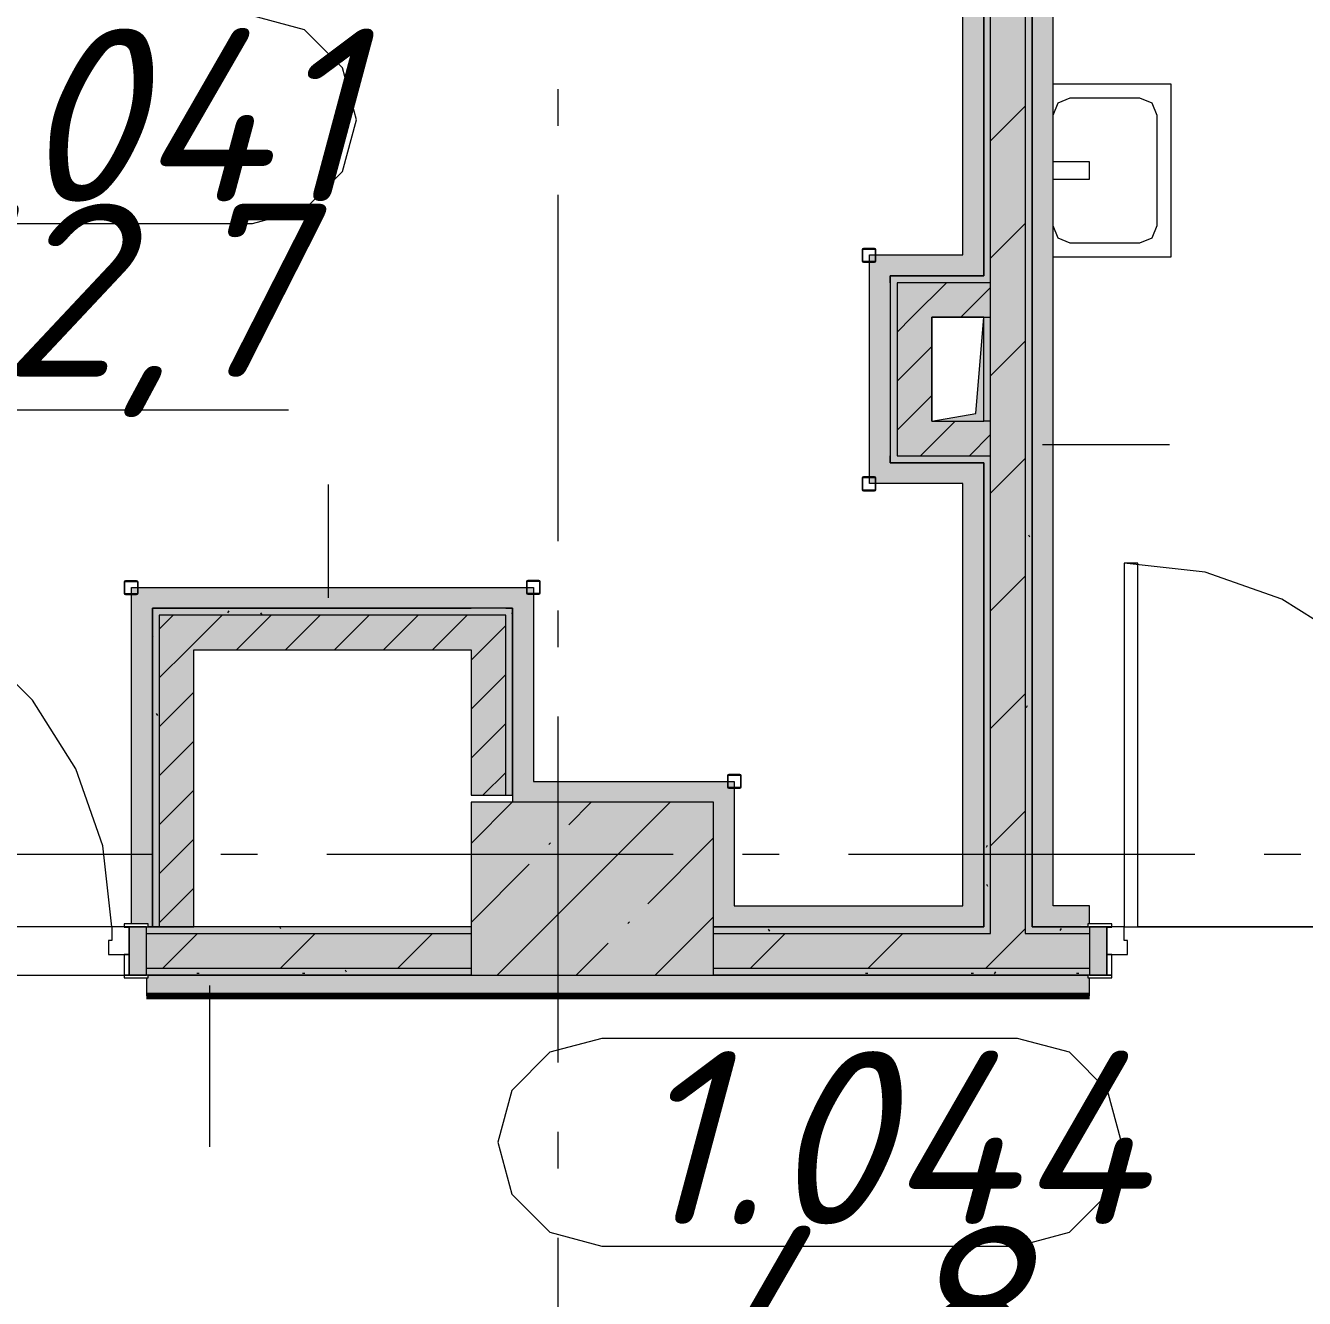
# Model space of a CAD drawing. Header units: millimetres. Extents: x -537608 to 253996, y -217170 to 186033.
# Drawn here: x -289563 to -285870, y -129333 to -125657 of the extents above; entities that cross this region are included whole.
import ezdxf

# ---------------------------------------------------------------- set-up
doc = ezdxf.new("R2010")
doc.units = ezdxf.units.MM
doc.layers.add('16) Лак 1.6м', color=160, linetype='Continuous', lineweight=90)
doc.layers.add('PDF _Геометрия', color=7, linetype='Continuous')
doc.layers.add('PDF _Текст', color=7, linetype='Continuous')
doc.layers.add('PDF _Сплошная заливка', color=7, linetype='Continuous', true_color=0xffffff)
doc.styles.add('PDF ISOCPEUR Italic', font='isocpeui.ttf')

msp = doc.modelspace()

# ---------------------------------------------------------------- hatches: boundary and pattern name
at = {"layer": 'PDF _Сплошная заливка', "transparency": 33554559}
h = msp.add_hatch(color=256, dxfattribs=at)
h.paths.add_polyline_path([(-286796.3468, -128259.6259), (-286776.348, -128259.6259), (-286776.348, -126899.6259), (-286796.3468, -126899.6259), (-286796.3468, -126919.6226)], flags=0)
h.paths.add_polyline_path([(-286776.348, -126799.6255), (-286776.348, -126499.6242), (-286796.3468, -126499.6242), (-286796.3468, -126799.6255)], flags=0)
h.paths.add_polyline_path([(-286776.348, -126399.6237), (-286776.348, -124649.6246), (-286796.3468, -124649.6246), (-286796.3468, -126399.6237)], flags=0)
for points in [[(-286676.3476, -128279.6269), (-286676.3476, -124649.6246), (-286776.348, -124649.6246), (-286776.348, -128279.6269), (-286699.2292, -128279.6269)], [(-286676.3476, -128259.6259), (-286656.3466, -128259.6259), (-286656.3466, -124649.6246), (-286676.3476, -124649.6246), (-286676.3476, -126877.9457)], [(-286796.3468, -126399.6237), (-286796.3468, -126379.6228), (-287066.3467, -126379.6228), (-287066.3467, -126399.6237), (-287046.3479, -126399.6237)], [(-287066.3467, -126899.6259), (-287046.3479, -126899.6259), (-287046.3479, -126399.6237), (-287066.3467, -126399.6237), (-287066.3467, -126877.9457)], [(-286796.3468, -126499.6242), (-286776.348, -126499.6242), (-286776.348, -126399.6237), (-287046.3479, -126399.6237), (-287046.3479, -126499.6242), (-286818.8473, -126499.6242)], [(-287046.3479, -126899.6259), (-286776.348, -126899.6259), (-286776.348, -126799.6255), (-287046.3479, -126799.6255), (-287046.3479, -126877.9457)], [(-288176.52, -127359.6263), (-288176.52, -127339.6253), (-289196.5211, -127339.6253), (-289196.5211, -127359.6263), (-288276.5204, -127359.6263)], [(-289196.5211, -128259.6259), (-289176.5223, -128259.6259), (-289176.5223, -127359.6263), (-289196.5211, -127359.6263), (-289196.5211, -127459.6224)], [(-288276.5204, -127459.6224), (-288276.5204, -127359.6263), (-289176.5223, -127359.6263), (-289176.5223, -127459.6224), (-288385.7678, -127459.6224)], [(-288276.5204, -127879.6251), (-288176.52, -127879.6251), (-288176.52, -127359.6263), (-288276.5204, -127359.6263), (-288276.5204, -127459.6224)], [(-288276.5204, -128399.9728), (-287576.5216, -128399.9728), (-287576.5216, -127899.9705), (-288276.5204, -127899.9705), (-288276.5204, -128304.4246)]]:
    msp.add_hatch(color=256, dxfattribs=at).paths.add_polyline_path(points)
at = {"layer": 'PDF _Сплошная заливка', "true_color": 0xbce362, "transparency": 33554559}
for points in [[(-286856.3475, -126379.6228), (-286856.3475, -126319.6242), (-287126.3474, -126319.6242), (-287126.3474, -126379.6228), (-287066.3467, -126379.6228)], [(-286856.3475, -126979.6254), (-286796.3468, -126979.6254), (-286796.3468, -126919.6226), (-287066.3467, -126919.6226), (-287066.3467, -126979.6254)], [(-288156.5212, -127339.6253), (-288156.5212, -127279.6224), (-289256.5218, -127279.6224), (-289256.5218, -127339.6253), (-288276.5204, -127339.6253)], [(-289196.5211, -128259.6259), (-289196.5211, -127339.6253), (-289256.5218, -127339.6253), (-289256.5218, -128251.6255), (-289208.3473, -128251.6255), (-289208.3473, -128259.6259)], [(-287542.4985, -128199.6231), (-287516.5209, -128199.6231), (-287516.5209, -127839.9719), (-287576.5216, -127839.9719), (-287576.5216, -128199.6231)], [(-287542.4985, -128259.6259), (-286856.3475, -128259.6259), (-286856.3475, -128199.6231), (-287576.5216, -128199.6231), (-287576.5216, -128259.6259)]]:
    msp.add_hatch(color=63, dxfattribs=at).paths.add_polyline_path(points)
h = msp.add_hatch(color=63, dxfattribs=at)
h.paths.add_polyline_path([(-283036.1704, -128259.6259), (-283036.1704, -128199.6231), (-285241.1729, -128199.6231), (-285241.1729, -128251.6255), (-285236.1715, -128251.6255), (-285236.1715, -128259.6259)], flags=0)
h.paths.add_polyline_path([(-286656.3466, -128259.6259), (-286496.1732, -128256.7711), (-286496.1732, -128251.6255), (-286491.1719, -128251.6255), (-286491.1719, -128199.6231), (-286656.3466, -128199.6231)], flags=0)
at = {"layer": 'PDF _Сплошная заливка', "transparency": 33554559}
h = msp.add_hatch(color=256, dxfattribs=at)
h.paths.add_polyline_path([(-290506.1742, -128379.623), (-290506.1742, -128279.6269), (-290463.3476, -128279.6269), (-290463.3476, -128259.6259), (-290526.1751, -128259.6259), (-290526.1751, -128379.623)], flags=0)
h.paths.add_polyline_path([(-282976.1719, -128279.6269), (-282976.1719, -128259.6259), (-285241.1729, -128259.6259), (-285241.1729, -128279.6269), (-285236.1715, -128279.6269)], flags=0)
h.paths.add_polyline_path([(-286676.3476, -128279.6269), (-286491.1719, -128279.6269), (-286491.1719, -128259.6259), (-286676.3476, -128259.6259)], flags=0)
h.paths.add_polyline_path([(-286776.348, -128279.6269), (-286776.348, -128259.6259), (-287576.5216, -128259.6259), (-287576.5216, -128279.6269), (-287542.4985, -128279.6269)], flags=0)
h.paths.add_polyline_path([(-289213.3486, -128279.6269), (-288276.5204, -128279.6269), (-288276.5204, -128259.6259), (-289213.3486, -128259.6259)], flags=0)
at = {"layer": 'PDF _Сплошная заливка', "true_color": 0xf4f4f4, "transparency": 33554559}
msp.add_hatch(color=7, dxfattribs=at).paths.add_polyline_path([(-289229.0372, -128399.624), (-289213.3486, -128399.624), (-289213.3486, -128259.6259), (-289263.3488, -128259.6259), (-289263.3488, -128399.624)])
at = {"layer": 'PDF _Сплошная заливка', "transparency": 33554559}
h = msp.add_hatch(color=256, dxfattribs=at)
h.paths.add_polyline_path([(-283326.1519, -128379.623), (-282976.1719, -128379.623), (-282976.1719, -128279.6269), (-285241.1729, -128279.6269), (-285241.1729, -128379.623), (-283556.1714, -128379.623)], flags=0)
h.paths.add_polyline_path([(-286491.1719, -128379.623), (-286491.1719, -128279.6269), (-287576.5216, -128279.6269), (-287576.5216, -128379.623), (-287542.4985, -128379.623)], flags=0)
h.paths.add_polyline_path([(-288276.5204, -128379.623), (-288276.5204, -128279.6269), (-289213.3486, -128279.6269), (-289213.3486, -128379.623)], flags=0)
h.paths.add_polyline_path([(-290506.1742, -128379.623), (-290463.3476, -128379.623), (-290463.3476, -128279.6269), (-290506.1742, -128279.6269), (-290506.1742, -128304.4246)], flags=0)
at = {"layer": 'PDF _Сплошная заливка', "true_color": 0xff7d7d, "transparency": 33554559}
h = msp.add_hatch(color=11, dxfattribs=at)
h.paths.add_polyline_path([(-286496.1732, -128459.6268), (-286491.1719, -128459.6268), (-286491.1719, -128407.6243), (-286496.1732, -128407.6243), (-286496.1732, -128399.624), (-289208.3473, -128399.624), (-289208.3473, -128407.6243), (-289213.3486, -128407.6243), (-289213.3486, -128459.6268), (-287542.4985, -128459.6268)], flags=0)
h.paths.add_polyline_path([(-285236.1715, -128459.6268), (-283736.1714, -128459.6268), (-283736.1714, -128399.624), (-285236.1715, -128399.822), (-285236.1715, -128407.6243), (-285241.1729, -128407.6243), (-285241.1729, -128459.6268)], flags=0)
h.paths.add_polyline_path([(-290463.3476, -128459.6268), (-290463.3476, -128407.6243), (-290468.349, -128407.6243), (-290468.349, -128399.624), (-290716.1734, -128399.624), (-290716.1734, -128459.6268), (-290468.349, -128459.6268)], flags=0)
at = {"layer": 'PDF _Сплошная заливка', "transparency": 33554559}
h = msp.add_hatch(color=256, dxfattribs=at)
h.paths.add_polyline_path([(-286496.1732, -128399.624), (-286491.1719, -128399.624), (-286491.1719, -128379.623), (-287576.5216, -128379.623), (-287576.5216, -128399.624), (-287542.4985, -128399.624)], flags=0)
h.paths.add_polyline_path([(-282976.1719, -128399.624), (-282976.1719, -128379.623), (-283556.1714, -128379.623), (-283556.1714, -128399.624), (-283326.1519, -128399.624)], flags=0)
h.paths.add_polyline_path([(-285241.1729, -128399.624), (-283656.1719, -128399.624), (-283656.1719, -128379.623), (-285241.1729, -128379.623)], flags=0)
h.paths.add_polyline_path([(-288276.5204, -128399.624), (-288276.5204, -128379.623), (-289213.3486, -128379.623), (-289213.3486, -128399.624), (-289208.3473, -128399.624)], flags=0)
h.paths.add_polyline_path([(-290463.3476, -128399.624), (-290463.3476, -128379.623), (-290526.1751, -128379.623), (-290526.1751, -128399.624), (-290468.349, -128399.624)], flags=0)

# ---------------------------------------------------------------- linework, layer by layer
at = {"layer": '16) Лак 1.6м'}
msp.add_line((-289213.3486, -128459.6268), (-286491.1719, -128459.6268), dxfattribs=at)
at = {"layer": 'PDF _Геометрия', "lineweight": 9}
for p, q in [((-286776.348, -126399.6237), (-286776.348, -124649.6246)), ((-286676.3476, -124649.6246), (-286676.3476, -128259.6259)), ((-286856.3475, -126319.6242), (-286856.3475, -124709.6231)), ((-286796.3468, -124709.6231), (-286796.3468, -126379.6228)), ((-286796.3468, -126379.6228), (-286796.3468, -124709.6231)), ((-286656.3466, -124709.6231), (-286656.3466, -128199.6231)), ((-286656.3466, -128199.6231), (-286656.3466, -124709.6231)), ((-286596.3481, -128199.6231), (-286596.3481, -124709.6231)), ((-286776.348, -125989.671), (-286676.3476, -125889.6706)), ((-286776.348, -126329.0843), (-286676.3476, -126229.0839)), ((-287146.5809, -126301.7202), (-287147.7521, -126304.5449)), ((-287147.7521, -126304.5449), (-287147.7521, -126336.5464)), ((-287143.7519, -126300.5491), (-287146.5809, -126301.7202)), ((-287145.752, -126304.5449), (-287145.1664, -126303.1326)), ((-287145.752, -126336.5464), (-287145.752, -126304.5449)), ((-287145.1664, -126303.1326), (-287143.7519, -126302.547)), ((-287111.7526, -126300.5491), (-287143.7519, -126300.5491)), ((-287143.7519, -126302.547), (-287111.7526, -126302.547)), ((-287108.9236, -126301.7202), (-287111.7526, -126300.5491)), ((-287111.7526, -126302.547), (-287110.3381, -126303.1326)), ((-287110.3381, -126303.1326), (-287109.7524, -126304.5449)), ((-287109.7524, -126304.5449), (-287109.7524, -126336.5464)), ((-287107.7523, -126304.5449), (-287108.9236, -126301.7202)), ((-287107.7523, -126336.5464), (-287107.7523, -126304.5449)), ((-287147.7521, -126336.5464), (-287146.5809, -126339.3755)), ((-287146.5809, -126339.3755), (-287143.7519, -126340.5466)), ((-287145.1664, -126337.9631), (-287145.752, -126336.5464)), ((-287143.7519, -126338.5487), (-287145.1664, -126337.9631)), ((-287111.7526, -126338.5487), (-287143.7519, -126338.5487)), ((-287143.7519, -126340.5466), (-287111.7526, -126340.5466)), ((-287126.3474, -126379.6228), (-287126.3474, -126319.6242)), ((-287126.3474, -126319.6242), (-286856.3475, -126319.6242)), ((-287110.3381, -126337.9631), (-287111.7526, -126338.5487)), ((-287111.7526, -126340.5466), (-287108.9236, -126339.3755)), ((-287109.7524, -126336.5464), (-287110.3381, -126337.9631)), ((-287108.9236, -126339.3755), (-287107.7523, -126336.5464)), ((-287126.3474, -126979.6254), (-287126.3474, -126379.6228)), ((-286796.3468, -126379.6228), (-287066.3467, -126379.6228)), ((-287066.3467, -126379.6228), (-287066.3467, -126399.6237)), ((-287066.3467, -126399.6237), (-287066.3467, -126379.6228)), ((-287066.3467, -126379.6228), (-286856.3475, -126379.6228)), ((-286856.3475, -126379.6228), (-286796.3468, -126379.6228)), ((-287066.3467, -126399.6237), (-287066.3467, -126499.6242)), ((-287046.3479, -126401.092), (-287044.8775, -126399.6237)), ((-286796.3468, -126399.6237), (-287046.3479, -126399.6237)), ((-287046.3479, -126399.6237), (-287046.3479, -126499.6242)), ((-287003.4568, -126499.6242), (-286903.4563, -126399.6237)), ((-286862.0356, -126499.6242), (-286776.348, -126413.9365)), ((-286776.348, -126399.6237), (-286796.3468, -126399.6237)), ((-286776.348, -126499.6242), (-286776.348, -126399.6237)), ((-286776.348, -126499.6242), (-286776.348, -126399.6237)), ((-287066.3467, -126499.6242), (-287066.3467, -126799.6255)), ((-287066.3467, -126499.6242), (-287066.3467, -126799.6255)), ((-287046.3479, -126542.5153), (-287003.4568, -126499.6242)), ((-287046.3479, -126499.6242), (-287046.3479, -126799.6255)), ((-286946.3475, -126799.6255), (-286946.3475, -126499.6242)), ((-286946.3475, -126499.6242), (-286796.3468, -126499.6242)), ((-286796.3468, -126499.6242), (-286776.348, -126499.6242)), ((-286776.348, -126799.6255), (-286776.348, -126499.6242)), ((-287046.3479, -126683.9343), (-286946.3475, -126583.9338)), ((-286776.348, -126668.4933), (-286676.3476, -126568.4929)), ((-287020.6137, -126799.6255), (-286946.3475, -126725.3572)), ((-287066.3467, -126799.6255), (-287066.3467, -126899.6259)), ((-287046.3479, -126825.3576), (-287020.6137, -126799.6255)), ((-287046.3479, -126799.6255), (-287046.3479, -126899.6259)), ((-286979.193, -126899.6259), (-286879.1925, -126799.6255)), ((-286776.348, -126799.6255), (-286796.3468, -126799.6255)), ((-286776.348, -126899.6259), (-286776.348, -126799.6255)), ((-286776.348, -126899.6259), (-286776.348, -126799.6255)), ((-286837.7718, -126899.6259), (-286776.348, -126838.1978)), ((-286626.3473, -126866.6168), (-286259.964, -126866.6168)), ((-287066.3467, -126899.6259), (-287066.3467, -126919.6226)), ((-287066.3467, -126919.6226), (-287066.3467, -126899.6259)), ((-287066.3467, -126919.6226), (-286796.3468, -126919.6226)), ((-286796.3468, -126919.6226), (-287066.3467, -126919.6226)), ((-287046.3479, -126899.6259), (-286796.3468, -126899.6259)), ((-286796.3468, -126899.6259), (-286776.348, -126899.6259)), ((-286796.3468, -126919.6226), (-286796.3468, -128259.6259)), ((-286796.3468, -126979.6254), (-286796.3468, -126919.6226)), ((-286776.348, -128259.6259), (-286776.348, -126899.6259)), ((-286776.348, -127007.9066), (-286676.3476, -126907.9062)), ((-287146.5809, -126961.7172), (-287147.7521, -126964.5461)), ((-287147.7521, -126964.5461), (-287147.7521, -126996.5476)), ((-287143.7519, -126960.5459), (-287146.5809, -126961.7172)), ((-287145.752, -126964.5461), (-287145.1664, -126963.1338)), ((-287145.752, -126996.5476), (-287145.752, -126964.5461)), ((-287145.1664, -126963.1338), (-287143.7519, -126962.5482)), ((-287111.7526, -126960.5459), (-287143.7519, -126960.5459)), ((-287143.7519, -126962.5482), (-287111.7526, -126962.5482)), ((-287108.9236, -126961.7172), (-287111.7526, -126960.5459)), ((-287111.7526, -126962.5482), (-287110.3381, -126963.1338)), ((-287110.3381, -126963.1338), (-287109.7524, -126964.5461)), ((-287109.7524, -126964.5461), (-287109.7524, -126996.5476)), ((-287107.7523, -126964.5461), (-287108.9236, -126961.7172)), ((-287107.7523, -126996.5476), (-287107.7523, -126964.5461)), ((-288687.6896, -127309.626), (-288687.6896, -126982.6998)), ((-287147.7521, -126996.5476), (-287146.5809, -126999.3766)), ((-287146.5809, -126999.3766), (-287143.7519, -127000.5478)), ((-287145.1664, -126997.96), (-287145.752, -126996.5476)), ((-287143.7519, -126998.5456), (-287145.1664, -126997.96)), ((-287111.7526, -126998.5456), (-287143.7519, -126998.5456)), ((-287143.7519, -127000.5478), (-287111.7526, -127000.5478)), ((-287066.3467, -126979.6254), (-287126.3474, -126979.6254)), ((-287110.3381, -126997.96), (-287111.7526, -126998.5456)), ((-287111.7526, -127000.5478), (-287108.9236, -126999.3766)), ((-287109.7524, -126996.5476), (-287110.3381, -126997.96)), ((-287108.9236, -126999.3766), (-287107.7523, -126996.5476)), ((-286856.3475, -126979.6254), (-287066.3467, -126979.6254)), ((-286856.3475, -128199.6231), (-286856.3475, -126979.6254)), ((-286796.3468, -128259.6259), (-286796.3468, -126979.6254)), ((-286391.1737, -127209.6256), (-286391.1737, -128259.6259)), ((-286351.1717, -127209.6256), (-286391.1737, -127209.6256)), ((-286157.5264, -127235.9519), (-286391.1737, -127209.6256)), ((-286351.1717, -128259.6259), (-286351.1717, -127209.6256)), ((-289276.7552, -127261.7185), (-289277.9264, -127264.5474)), ((-289277.9264, -127264.5474), (-289277.9264, -127296.549)), ((-289273.9262, -127260.5473), (-289276.7552, -127261.7185)), ((-289275.9263, -127264.5474), (-289275.3407, -127263.1351)), ((-289275.9263, -127296.549), (-289275.9263, -127264.5474)), ((-289275.3407, -127263.1351), (-289273.9262, -127262.5452)), ((-289241.9268, -127260.5473), (-289273.9262, -127260.5473)), ((-289273.9262, -127262.5452), (-289241.9268, -127262.5452)), ((-289239.0979, -127261.7185), (-289241.9268, -127260.5473)), ((-289241.9268, -127262.5452), (-289240.5124, -127263.1351)), ((-289240.5124, -127263.1351), (-289239.9267, -127264.5474)), ((-289239.9267, -127264.5474), (-289239.9267, -127296.549)), ((-289237.9267, -127264.5474), (-289239.0979, -127261.7185)), ((-289237.9267, -127296.549), (-289237.9267, -127264.5474)), ((-288115.3502, -127260.797), (-288116.5215, -127263.626)), ((-288116.5215, -127263.626), (-288116.5215, -127295.6232)), ((-288112.5212, -127259.6258), (-288115.3502, -127260.797)), ((-288114.5214, -127263.626), (-288113.9357, -127262.2093)), ((-288114.5214, -127295.6232), (-288114.5214, -127263.626)), ((-288113.9357, -127262.2093), (-288112.5212, -127261.6237)), ((-288080.5197, -127259.6258), (-288112.5212, -127259.6258)), ((-288112.5212, -127261.6237), (-288080.5197, -127261.6237)), ((-288077.6929, -127260.797), (-288080.5197, -127259.6258)), ((-288080.5197, -127261.6237), (-288079.1074, -127262.2093)), ((-288079.1074, -127262.2093), (-288078.5218, -127263.626)), ((-288078.5218, -127263.626), (-288078.5218, -127295.6232)), ((-288076.5217, -127263.626), (-288077.6929, -127260.797)), ((-288076.5217, -127295.6232), (-288076.5217, -127263.626)), ((-286776.348, -127347.3156), (-286676.3476, -127247.3152)), ((-285935.5955, -127313.609), (-286157.5264, -127235.9519)), ((-289277.9264, -127296.549), (-289276.7552, -127299.3737)), ((-289276.7552, -127299.3737), (-289273.9262, -127300.5491)), ((-289275.3407, -127297.9613), (-289275.9263, -127296.549)), ((-289273.9262, -127298.5469), (-289275.3407, -127297.9613)), ((-289241.9268, -127298.5469), (-289273.9262, -127298.5469)), ((-289273.9262, -127300.5491), (-289241.9268, -127300.5491)), ((-289256.5218, -127339.6253), (-289256.5218, -127279.6224)), ((-289256.5218, -127279.6224), (-288156.5212, -127279.6224)), ((-289240.5124, -127297.9613), (-289241.9268, -127298.5469)), ((-289241.9268, -127300.5491), (-289239.0979, -127299.3737)), ((-289239.9267, -127296.549), (-289240.5124, -127297.9613)), ((-289239.0979, -127299.3737), (-289237.9267, -127296.549)), ((-288156.5212, -127279.6224), (-288096.5205, -127279.6224)), ((-288116.5215, -127295.6232), (-288115.3502, -127298.4522)), ((-288115.3502, -127298.4522), (-288112.5212, -127299.6234)), ((-288113.9357, -127297.0399), (-288114.5214, -127295.6232)), ((-288112.5212, -127297.6254), (-288113.9357, -127297.0399)), ((-288080.5197, -127297.6254), (-288112.5212, -127297.6254)), ((-288112.5212, -127299.6234), (-288080.5197, -127299.6234)), ((-288096.5205, -127279.6224), (-288096.5205, -127839.9719)), ((-288079.1074, -127297.0399), (-288080.5197, -127297.6254)), ((-288080.5197, -127299.6234), (-288077.6929, -127298.4522)), ((-288078.5218, -127295.6232), (-288079.1074, -127297.0399)), ((-288077.6929, -127298.4522), (-288076.5217, -127295.6232)), ((-289256.5218, -128251.6255), (-289256.5218, -127339.6253)), ((-289196.5211, -128259.6259), (-289196.5211, -127339.6253)), ((-289196.5211, -127339.6253), (-289196.5211, -127359.6263)), ((-288276.5204, -127339.6253), (-289196.5211, -127339.6253)), ((-289196.5211, -127339.6253), (-288276.5204, -127339.6253)), ((-288176.52, -127339.6253), (-288276.5204, -127339.6253)), ((-288156.5212, -127339.6253), (-288176.52, -127339.6253)), ((-288176.52, -127339.6253), (-288156.5212, -127339.6253)), ((-288156.5212, -127879.6251), (-288156.5212, -127339.6253)), ((-288156.5212, -127339.6253), (-288156.5212, -127839.9719)), ((-285736.5075, -127438.7), (-285935.5955, -127313.609)), ((-289196.5211, -127359.6263), (-289196.5211, -127459.6224)), ((-289176.5223, -127399.8951), (-289136.2491, -127359.6263)), ((-288276.5204, -127359.6263), (-289176.5223, -127359.6263)), ((-289176.5223, -127359.6263), (-289176.5223, -127459.6224)), ((-289094.8284, -127459.6224), (-288994.828, -127359.6263)), ((-288953.4072, -127459.6224), (-288853.4068, -127359.6263)), ((-288811.9861, -127459.6224), (-288711.9857, -127359.6263)), ((-288670.565, -127459.6224), (-288570.5645, -127359.6263)), ((-288529.1439, -127459.6224), (-288429.1434, -127359.6263)), ((-288387.7227, -127459.6224), (-288287.7222, -127359.6263)), ((-288176.52, -127359.6263), (-288276.5204, -127359.6263)), ((-288176.52, -127879.6251), (-288176.52, -127359.6263)), ((-288276.5204, -127489.8456), (-288176.52, -127389.8451)), ((-289542.4255, -127604.9598), (-289708.6831, -127438.7)), ((-289196.5211, -127459.6224), (-289196.5211, -128259.6259)), ((-289176.5223, -127541.3184), (-289094.8284, -127459.6224)), ((-289176.5223, -127459.6224), (-289176.5223, -128259.6259)), ((-289076.5218, -128259.6259), (-289076.5218, -127459.6224)), ((-289076.5218, -127459.6224), (-288276.5204, -127459.6224)), ((-288276.5204, -127459.6224), (-288276.5204, -127879.6251)), ((-288276.5204, -127631.2645), (-288176.52, -127531.2684)), ((-289176.5223, -127682.7374), (-289076.5218, -127582.7369)), ((-286776.348, -127686.7289), (-286676.3476, -127586.7285)), ((-289417.3303, -127804.0478), (-289542.4255, -127604.9598)), ((-288276.5204, -127772.6878), (-288176.52, -127672.6874)), ((-289176.5223, -127824.1607), (-289076.5218, -127724.1602)), ((-289339.6732, -128025.9786), (-289417.3303, -127804.0478)), ((-288242.0365, -127879.6251), (-288176.52, -127814.1107)), ((-287532.5196, -127819.971), (-287535.3486, -127821.1423)), ((-287500.5202, -127819.971), (-287532.5196, -127819.971)), ((-287497.6912, -127821.1423), (-287500.5202, -127819.971)), ((-288156.5212, -127839.9719), (-288156.5212, -127899.9705)), ((-288096.5205, -127839.9719), (-287576.5216, -127839.9719)), ((-287576.5216, -127839.9719), (-287516.5209, -127839.9719)), ((-287535.3486, -127821.1423), (-287536.5197, -127823.9712)), ((-287536.5197, -127823.9712), (-287536.5197, -127855.9727)), ((-287536.5197, -127855.9727), (-287535.3486, -127858.8017)), ((-287534.5196, -127823.9712), (-287533.9341, -127822.5589)), ((-287534.5196, -127855.9727), (-287534.5196, -127823.9712)), ((-287533.9341, -127857.3851), (-287534.5196, -127855.9727)), ((-287533.9341, -127822.5589), (-287532.5196, -127821.9732)), ((-287532.5196, -127857.9707), (-287533.9341, -127857.3851)), ((-287532.5196, -127821.9732), (-287500.5202, -127821.9732)), ((-287516.5209, -127839.9719), (-287516.5209, -128199.6231)), ((-287500.5202, -127821.9732), (-287499.1057, -127822.5589)), ((-287499.1057, -127857.3851), (-287500.5202, -127857.9707)), ((-287499.1057, -127822.5589), (-287498.5201, -127823.9712)), ((-287498.5201, -127855.9727), (-287499.1057, -127857.3851)), ((-287498.5201, -127823.9712), (-287498.5201, -127855.9727)), ((-287496.52, -127823.9712), (-287497.6912, -127821.1423)), ((-287497.6912, -127858.8017), (-287496.52, -127855.9727)), ((-287496.52, -127855.9727), (-287496.52, -127823.9712)), ((-289176.5223, -127965.5797), (-289076.5218, -127865.5792)), ((-288276.5204, -127879.6251), (-288176.52, -127879.6251)), ((-288176.52, -127879.6251), (-288156.5212, -127879.6251)), ((-287535.3486, -127858.8017), (-287532.5196, -127859.9729)), ((-287500.5202, -127857.9707), (-287532.5196, -127857.9707)), ((-287532.5196, -127859.9729), (-287500.5202, -127859.9729)), ((-287500.5202, -127859.9729), (-287497.6912, -127858.8017)), ((-288276.5204, -128019.0418), (-288157.4491, -127899.9705)), ((-288276.5204, -127899.9705), (-288276.5204, -128399.9728)), ((-287576.5216, -127899.9705), (-288276.5204, -127899.9705)), ((-288201.251, -128399.9728), (-287701.2509, -127899.9705)), ((-287994.5824, -127965.2051), (-287929.35, -127899.9705)), ((-287576.5216, -128399.9728), (-287576.5216, -127899.9705)), ((-286776.348, -128026.1379), (-286676.3476, -127926.1418)), ((-287766.4833, -128193.302), (-287576.5216, -128003.3382)), ((-289313.349, -128259.6259), (-289339.6732, -128025.9786)), ((-289176.5223, -128107.003), (-289076.5218, -128007.0025)), ((-288051.6077, -128022.2282), (-288046.8669, -128017.4874)), ((-288276.5204, -128247.1431), (-288108.633, -128079.2557)), ((-289176.5223, -128248.4219), (-289076.5218, -128148.4258)), ((-287516.5209, -128199.6231), (-286856.3475, -128199.6231)), ((-286656.3466, -128199.6231), (-286656.3466, -128259.6259)), ((-286656.3466, -128259.6259), (-286656.3466, -128199.6231)), ((-286491.1719, -128199.6231), (-286596.3481, -128199.6231)), ((-286491.1719, -128251.6255), (-286491.1719, -128199.6231)), ((-289313.349, -128259.6259), (-289313.349, -128299.6235)), ((-289263.3488, -128259.6259), (-289313.349, -128259.6259)), ((-289208.3473, -128251.6255), (-289278.3484, -128251.6255)), ((-289278.3484, -128251.6255), (-289278.3484, -128259.6259)), ((-289263.3488, -128259.6259), (-289278.3484, -128259.6259)), ((-289278.3484, -128259.6259), (-289278.3484, -128260.6249)), ((-289278.3484, -128259.6259), (-289208.3473, -128259.6259)), ((-289278.3484, -128260.6249), (-289263.3488, -128260.6249)), ((-289263.3488, -128339.6254), (-289263.3488, -128259.6259)), ((-289213.3486, -128259.6259), (-289263.3488, -128259.6259)), ((-289263.3488, -128259.6259), (-289263.3488, -128399.624)), ((-289263.3488, -128260.6249), (-289263.3488, -128259.6259)), ((-289213.3486, -128399.624), (-289213.3486, -128259.6259)), ((-289208.3473, -128259.6259), (-289208.3473, -128251.6255)), ((-288276.5204, -128259.6259), (-289208.3473, -128259.6259)), ((-289208.3473, -128259.6259), (-289196.5211, -128259.6259)), ((-289196.5211, -128259.6259), (-289176.5223, -128259.6259)), ((-289176.5223, -128259.6259), (-289076.5218, -128259.6259)), ((-287823.5086, -128250.3295), (-287818.7678, -128245.5843)), ((-287745.0549, -128399.9728), (-287576.5216, -128231.4395)), ((-286796.3468, -128259.6259), (-287576.5216, -128259.6259)), ((-287576.5216, -128259.6259), (-286856.3475, -128259.6259)), ((-286856.3475, -128259.6259), (-286796.3468, -128259.6259)), ((-286776.348, -128279.6269), (-286776.348, -128259.6259)), ((-286676.3476, -128259.6259), (-286676.3476, -128279.6269)), ((-286656.3466, -128259.6259), (-286496.1732, -128259.6259)), ((-286496.1732, -128259.6259), (-286656.3466, -128259.6259)), ((-286426.1721, -128251.6255), (-286496.1732, -128251.6255)), ((-286496.1732, -128251.6255), (-286496.1732, -128259.6259)), ((-286496.1732, -128259.6259), (-286426.1721, -128259.6259)), ((-286441.1717, -128259.6259), (-286491.1719, -128259.6259)), ((-286491.1719, -128259.6259), (-286491.1719, -128399.624)), ((-286391.1737, -128259.6259), (-286441.1717, -128259.6259)), ((-286441.1717, -128259.6259), (-286441.1717, -128339.6254)), ((-286441.1717, -128399.624), (-286441.1717, -128259.6259)), ((-286426.1721, -128259.6259), (-286441.1717, -128259.6259)), ((-286441.1717, -128259.6259), (-286441.1717, -128260.6249)), ((-286441.1717, -128260.6249), (-286426.1721, -128260.6249)), ((-286426.1721, -128259.6259), (-286426.1721, -128251.6255)), ((-286426.1721, -128260.6249), (-286426.1721, -128259.6259)), ((-286391.1737, -128299.6235), (-286391.1737, -128259.6259)), ((-286391.1737, -128259.6259), (-286351.1717, -128259.6259)), ((-289313.349, -128299.6235), (-289323.3473, -128299.6235)), ((-289323.3473, -128299.6235), (-289323.3473, -128339.6254)), ((-289213.3486, -128279.6269), (-288276.5204, -128279.6269)), ((-289166.3, -128379.623), (-289066.2996, -128279.6269)), ((-288826.8889, -128379.623), (-288726.8884, -128279.6269)), ((-288487.4777, -128379.623), (-288387.4773, -128279.6269)), ((-287576.5216, -128279.6269), (-286776.348, -128279.6269)), ((-287469.2442, -128379.623), (-287369.2437, -128279.6269)), ((-287129.833, -128379.623), (-287029.8326, -128279.6269)), ((-286790.4219, -128379.623), (-286690.4214, -128279.6269)), ((-286690.4214, -128279.6269), (-286676.3476, -128265.5508)), ((-286676.3476, -128279.6269), (-286491.1719, -128279.6269)), ((-286381.1732, -128299.6235), (-286391.1737, -128299.6235)), ((-286381.1732, -128339.6254), (-286381.1732, -128299.6235)), ((-287973.1541, -128399.9728), (-287880.5339, -128307.3526)), ((-289323.3473, -128339.6254), (-289263.3488, -128339.6254)), ((-289263.3488, -128339.6254), (-289278.3484, -128339.6254)), ((-289278.3484, -128339.6254), (-289278.3484, -128399.624)), ((-289263.3488, -128399.624), (-289263.3488, -128339.6254)), ((-286441.1717, -128339.6254), (-286381.1732, -128339.6254)), ((-286426.1721, -128339.6254), (-286441.1717, -128339.6254)), ((-286441.1717, -128339.6254), (-286441.1717, -128399.624)), ((-286426.1721, -128399.624), (-286426.1721, -128339.6254)), ((-289278.3484, -128399.624), (-289263.3488, -128399.624)), ((-289208.3473, -128399.624), (-289278.3484, -128399.624)), ((-289278.3484, -128399.624), (-289278.3484, -128407.6243)), ((-289278.3484, -128407.6243), (-289208.3473, -128407.6243)), ((-289263.3488, -128399.624), (-289213.3486, -128399.624)), ((-289213.3486, -128379.623), (-288276.5204, -128379.623)), ((-289213.3486, -128407.6243), (-289213.3486, -128459.6268)), ((-289208.3473, -128399.624), (-288276.5204, -128399.624)), ((-288276.5204, -128399.624), (-289208.3473, -128399.624)), ((-289208.3473, -128407.6243), (-289208.3473, -128399.624)), ((-288276.5204, -128399.9728), (-287576.5216, -128399.9728)), ((-287576.5216, -128379.623), (-286491.1719, -128379.623)), ((-287576.5216, -128399.624), (-286496.1732, -128399.624)), ((-286496.1732, -128399.624), (-287576.5216, -128399.624)), ((-286426.1721, -128399.624), (-286496.1732, -128399.624)), ((-286496.1732, -128399.624), (-286496.1732, -128407.6243)), ((-286496.1732, -128407.6243), (-286426.1721, -128407.6243)), ((-286491.1719, -128399.624), (-286441.1717, -128399.624)), ((-286491.1719, -128459.6268), (-286491.1719, -128407.6243)), ((-286441.1717, -128399.624), (-286426.1721, -128399.624)), ((-286426.1721, -128407.6243), (-286426.1721, -128399.624)), ((-289031.2129, -128429.6232), (-289031.2129, -128895.7767))]:
    msp.add_line(p, q, dxfattribs=at)
at = {"layer": 'PDF _Геометрия', "color": 253, "lineweight": 9, "true_color": 0xaaaaaa}
for p, q in [((-288757.019, -125669.0487), (-288907.0175, -125628.8573)), ((-288647.2097, -125778.858), (-288757.019, -125669.0487)), ((-288607.0184, -125928.8543), (-288647.2097, -125778.858)), ((-286596.3481, -125825.7364), (-286256.347, -125825.7364)), ((-286256.347, -125825.7364), (-286256.347, -126325.7343)), ((-288026.1727, -125840.5013), (-288026.1727, -125946.332)), ((-286596.3481, -125915.7342), (-286581.7037, -125880.3827)), ((-286581.7037, -125880.3827), (-286546.3478, -125865.7383)), ((-286546.3478, -125865.7383), (-286346.3469, -125865.7383)), ((-286346.3469, -125865.7383), (-286310.9912, -125880.3827)), ((-286310.9912, -125880.3827), (-286296.3467, -125915.7385)), ((-288647.2097, -126078.855), (-288607.0184, -125928.8543)), ((-286296.3467, -125915.7385), (-286296.3467, -126235.7365)), ((-288757.019, -126188.6643), (-288647.2097, -126078.855)), ((-286491.3334, -126050.7374), (-286596.3481, -126050.7374)), ((-286491.3334, -126100.7376), (-286491.3334, -126050.7374)), ((-286596.3481, -126100.7376), (-286491.3334, -126100.7376)), ((-288026.1727, -126146.3329), (-288026.1727, -127146.333)), ((-288907.0175, -126228.8556), (-288757.019, -126188.6643)), ((-290107.0185, -126228.8556), (-288907.0175, -126228.8556)), ((-286581.7037, -126271.0923), (-286596.3481, -126235.7365)), ((-286296.3467, -126235.7365), (-286310.9912, -126271.0923)), ((-286546.3478, -126285.7367), (-286581.7037, -126271.0923)), ((-286346.3469, -126285.7367), (-286546.3478, -126285.7367)), ((-286310.9912, -126271.0923), (-286346.3469, -126285.7367)), ((-286256.347, -126325.7343), (-286596.3481, -126325.7343)), ((-286796.3468, -126499.6242), (-286946.3475, -126499.6242)), ((-286946.3475, -126499.6242), (-286946.3475, -126799.6255)), ((-286818.8473, -126777.1228), (-286796.3468, -126499.6242)), ((-286796.3468, -126799.6255), (-286796.3468, -126499.6242)), ((-290216.0571, -126766.892), (-288803.1439, -126766.892)), ((-286946.3475, -126799.6255), (-286818.8473, -126777.1228)), ((-286946.3475, -126799.6255), (-286796.3468, -126799.6255)), ((-288026.1727, -127346.3339), (-288026.1727, -127452.1688)), ((-288026.1727, -127652.1697), (-288026.1727, -128652.1699)), ((-290198.771, -128049.9712), (-289198.7709, -128049.9712)), ((-288998.77, -128049.9712), (-288892.9372, -128049.9712)), ((-288692.9363, -128049.9712), (-287692.9362, -128049.9712)), ((-287492.9375, -128049.9712), (-287387.1025, -128049.9712)), ((-287187.1038, -128049.9712), (-286187.1037, -128049.9712)), ((-285987.1028, -128049.9712), (-285881.27, -128049.9712)), ((-286791.1732, -128379.623), (-286790.1722, -128379.623)), ((-287898.8211, -128582.2419), (-288048.8196, -128622.4332)), ((-286698.8201, -128582.2419), (-287898.8211, -128582.2419)), ((-286548.8195, -128622.4332), (-286698.8201, -128582.2419)), ((-288048.8196, -128622.4332), (-288158.629, -128732.2425)), ((-286439.0123, -128732.2425), (-286548.8195, -128622.4332)), ((-288158.629, -128732.2425), (-288198.8203, -128882.2432)), ((-286398.8188, -128882.2432), (-286439.0123, -128732.2425)), ((-288026.1727, -128852.1665), (-288026.1727, -128958.0014)), ((-288198.8203, -128882.2432), (-288158.629, -129032.2396)), ((-286439.0123, -129032.2396), (-286398.8188, -128882.2432)), ((-288158.629, -129032.2396), (-288048.8196, -129142.0488)), ((-286548.8195, -129142.0488), (-286439.0123, -129032.2396)), ((-288048.8196, -129142.0488), (-287898.8211, -129182.2403)), ((-286698.8201, -129182.2403), (-286548.8195, -129142.0488)), ((-288026.1727, -129158.0023), (-288026.1727, -130158.0024)), ((-287898.8211, -129182.2403), (-286698.8201, -129182.2403))]:
    msp.add_line(p, q, dxfattribs=at)
at = {"layer": 'PDF _Геометрия', "color": 8, "lineweight": 9, "true_color": 0x787878}
for p, q in [((-286795.421, -125686.1775), (-286796.3468, -125684.5714)), ((-286981.361, -126380.1179), (-286981.6473, -126379.6228)), ((-286656.3466, -126580.6614), (-286657.0334, -126581.8498)), ((-286662.9497, -127134.8233), (-286666.3019, -127129.019)), ((-288975.8927, -127347.0315), (-288979.2449, -127352.8401)), ((-288879.914, -127358.933), (-288883.2661, -127353.1243)), ((-288156.7752, -127350.6785), (-288160.1274, -127356.4872)), ((-289194.6782, -127423.3451), (-289196.5211, -127420.1501)), ((-286670.9394, -127621.9379), (-286674.2937, -127627.7466)), ((-289181.0671, -127650.1201), (-289184.4193, -127644.3115)), ((-286786.1526, -128024.6912), (-286789.5047, -128030.4956)), ((-286784.4776, -128143.53), (-286787.8319, -128137.7213)), ((-288825.4658, -128266.0374), (-288828.8201, -128260.2288)), ((-287414.008, -128272.3542), (-287417.3602, -128266.5455)), ((-286572.9885, -128265.0772), (-286576.3407, -128270.8859)), ((-289068.1726, -128394.2674), (-289061.4683, -128394.2674)), ((-288763.3746, -128394.2674), (-288756.6681, -128394.2674)), ((-288635.8787, -128391.2145), (-288639.2309, -128385.4059)), ((-287137.7731, -128394.2674), (-287131.0667, -128394.2674)), ((-286832.9729, -128394.2674), (-286826.2664, -128394.2674)), ((-286762.5755, -128390.2543), (-286765.9277, -128396.063)), ((-286528.1726, -128394.2674), (-286521.4662, -128394.2674))]:
    msp.add_line(p, q, dxfattribs=at)
at = {"layer": 'PDF _Геометрия', "color": 9, "lineweight": 9, "true_color": 0xc0c0c0}
for p, q in [((-289313.349, -128259.6259), (-290323.3496, -128259.6259)), ((-286351.1717, -128259.6259), (-285341.1711, -128259.6259)), ((-285341.1711, -128259.6259), (-286351.1717, -128259.6259)), ((-290398.3478, -128399.624), (-289278.3484, -128399.624))]:
    msp.add_line(p, q, dxfattribs=at)
at = {"layer": 'PDF _Сплошная заливка', "color": 63, "lineweight": 35, "true_color": 0xbce362, "transparency": 33554559}
for points in [[(-286796.3468, -126379.6228), (-286796.3468, -124709.6231), (-286856.3475, -126379.6228), (-286856.3475, -124709.6231)], [(-286596.3481, -128199.6231), (-286596.3481, -124709.6231), (-286656.3466, -128199.6231), (-286656.3466, -124709.6231)], [(-287066.3467, -126979.6254), (-287066.3467, -126379.6228), (-287126.3474, -126979.6254), (-287126.3474, -126379.6228)], [(-286796.3468, -128259.6259), (-286796.3468, -126979.6254), (-286856.3475, -128259.6259), (-286856.3475, -126979.6254)], [(-288096.5205, -127839.9719), (-288096.5205, -127279.6224), (-288156.5212, -127839.9719), (-288156.5212, -127279.6224)], [(-287576.5216, -127899.9705), (-287576.5216, -127839.9719), (-288156.5212, -127899.9705), (-288156.5212, -127839.9719)]]:
    msp.add_solid(points, dxfattribs=at)
at = {"layer": 'PDF _Сплошная заливка', "lineweight": 35, "transparency": 33554559}
for points in [[(-286946.3475, -126799.6255), (-286946.3475, -126499.6242), (-287046.3479, -126799.6255), (-287046.3479, -126499.6242)], [(-286796.3468, -126919.6226), (-286796.3468, -126899.6259), (-287066.3467, -126919.6226), (-287066.3467, -126899.6259)], [(-288156.5212, -127879.6251), (-288156.5212, -127339.6253), (-288176.52, -127879.6251), (-288176.52, -127339.6253)], [(-289076.5218, -128259.6259), (-289076.5218, -127459.6224), (-289176.5223, -128259.6259), (-289176.5223, -127459.6224)]]:
    msp.add_solid(points, dxfattribs=at)
at = {"layer": 'PDF _Сплошная заливка', "color": 254, "lineweight": 35, "true_color": 0xe2e2e2, "transparency": 33554559}
msp.add_solid([(-286796.3468, -126799.6255), (-286796.3468, -126499.6242), (-286946.3475, -126799.6255), (-286818.8473, -126777.1228)], dxfattribs=at)
at = {"layer": 'PDF _Сплошная заливка', "color": 7, "lineweight": 35, "true_color": 0xf4f4f4, "transparency": 33554559}
msp.add_solid([(-286441.1717, -128399.624), (-286441.1717, -128259.6259), (-286491.1719, -128399.624), (-286491.1719, -128259.6259)], dxfattribs=at)

# ---------------------------------------------------------------- texts
at = {"layer": 'PDF _Текст', "char_height": 500, "attachment_point": 4, "style": 'PDF ISOCPEUR Italic'}
for s, insert in [('1.041', (-289981.3506, -125915.5684)), ('12,7', (-289889.3484, -126479.5177)), ('1.044', (-287820.15, -128868.953)), ('4,8', (-287621.1502, -129432.9023))]:
    msp.add_mtext(s, dxfattribs=dict(at, insert=insert))

doc.saveas('drawing.dxf')
